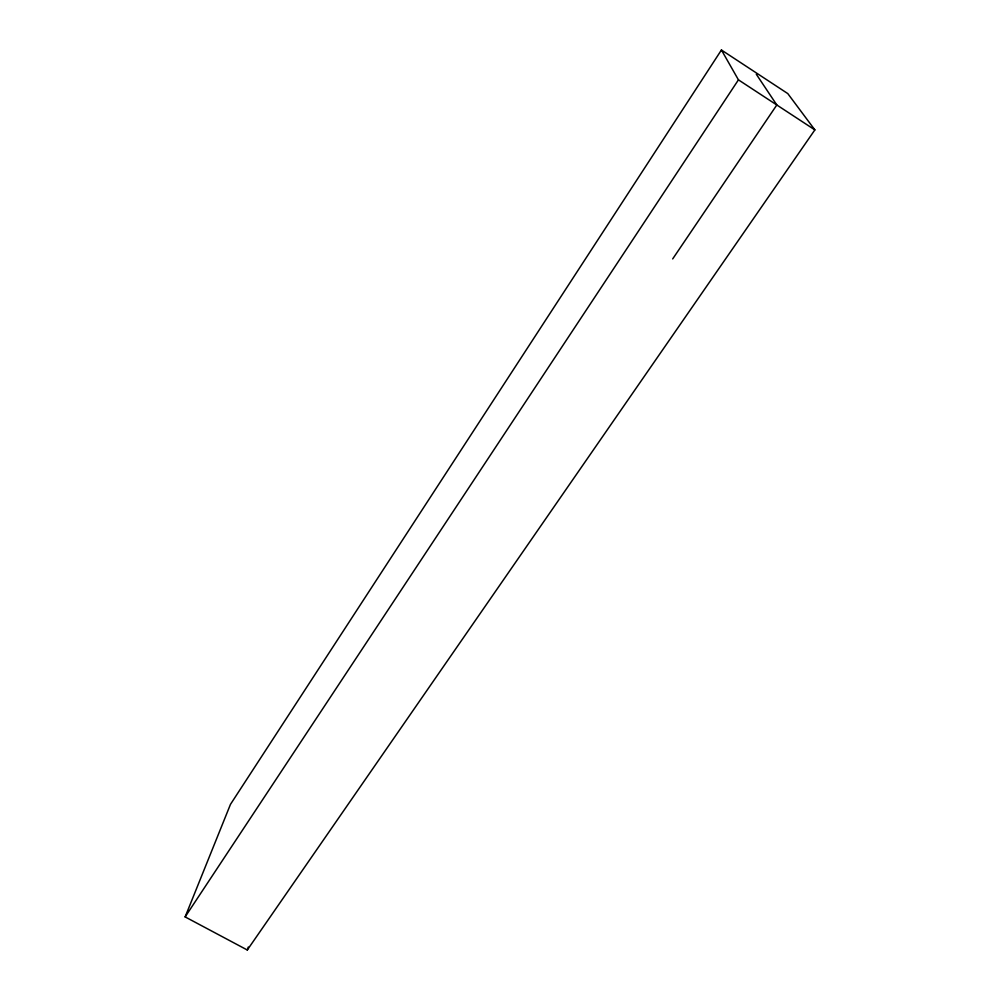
<?xml version="1.0" encoding="UTF-8"?>
<svg xmlns="http://www.w3.org/2000/svg" width="1000" height="1000" viewBox="0 0 1000 1000"><rect width="100%" height="100%" fill="white"/><g stroke="black" fill="none" stroke-linecap="round" stroke-linejoin="round"><path stroke-width="1.5" d="M247.3 950L814.862 129.9L787.788 93.588L721.425 50L230.463 804.375L185.138 916.912L247.3 950L248.287 947.038M185.138 916.912L738.438 79.85L721.425 50M672.688 258.913L776.812 104.975L756.287 74.225M738.438 79.85L814.862 129.9"/></g></svg>
